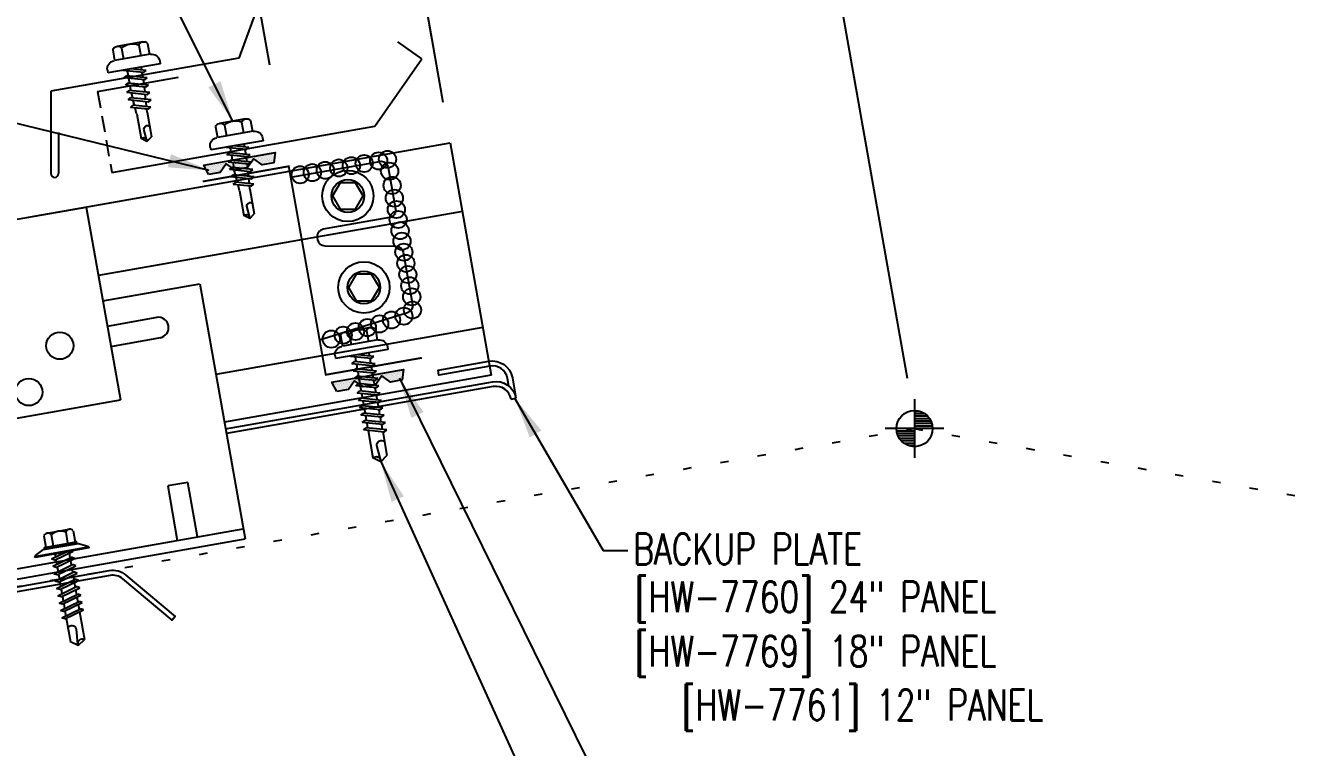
# Model space of a CAD drawing. Extents: x -0.4 to 44.2, y 9.4 to 52.8.
# Drawn here: x 12.28 to 27.84, y 18.29 to 27.08 of the extents above; entities that cross this region are included whole.
import ezdxf
from ezdxf.enums import TextEntityAlignment as Align

# ---------------------------------------------------------------- set-up
doc = ezdxf.new("R2010")
doc.units = 0
doc.header["$LTSCALE"] = 4
doc.header["$MEASUREMENT"] = 0
doc.linetypes.add('ACAD_ISO07W100', pattern=[3, 0, -3])
doc.linetypes.add('HIDDEN', pattern=[0.375, 0.25, -0.125])
doc.layers.get('0').update_dxf_attribs({"linetype": 'CONTINUOUS'})
doc.layers.get('DEFPOINTS').update_dxf_attribs({"linetype": 'CONTINUOUS'})
for name, color, linetype in [('CLIP', 5, 'CONTINUOUS'), ('CLO', 3, 'CONTINUOUS'), ('DIM', 2, 'CONTINUOUS'), ('ELEV-MK', 3, 'CONTINUOUS'), ('FASTENER', 9, 'CONTINUOUS'), ('PANEL', 11, 'CONTINUOUS'), ('STLA', 10, 'CONTINUOUS'), ('TAPE', 8, 'CONTINUOUS'), ('TEXT', 2, 'CONTINUOUS'), ('TRIM', 6, 'CONTINUOUS')]:
    doc.layers.add(name, color=color, linetype=linetype)
doc.styles.add('TEXT1', font='ROMANS.shx', dxfattribs={"width": 0.75, "height": 0.375})
doc.dimstyles.new('DETAIL', dxfattribs={"dimscale": 4, "dimtxt": 0.09375, "dimasz": 0.0625, "dimexe": 0.0625, "dimexo": 0.125, "dimgap": 0.0625, "dimtad": 1, "dimdec": 4, "dimzin": 3, "dimdsep": 46, "dimlunit": 4, "dimtxsty": 'TEXT1', "dimblk": 'ARCHTICK', "dimcen": 0.0625, "dimclrd": 7, "dimclre": 7, "dimclrt": 2, "dimadec": 0, "dimazin": 0, "dimtfac": 0.59375, "dimtdec": 4, "dimtmove": 0, "dimatfit": 3, "dimfxl": 0, "dimfrac": 2, "dimtolj": 1, "dimtzin": 3, "dimarcsym": 0})
doc.dimstyles.new('DETAIL$7', dxfattribs={"dimscale": 4, "dimtxt": 0.09375, "dimasz": 0.125, "dimexe": 0.0625, "dimexo": 0.125, "dimgap": 0.0625, "dimtad": 1, "dimdec": 4, "dimzin": 3, "dimdsep": 46, "dimlunit": 4, "dimtxsty": 'TEXT1', "dimblk": 'ARCHTICK', "dimcen": 0.0625, "dimclrd": 7, "dimclre": 7, "dimclrt": 2, "dimadec": 0, "dimazin": 0, "dimtfac": 1, "dimtdec": 4, "dimtmove": 0, "dimatfit": 3, "dimfxl": 0, "dimfrac": 2, "dimtolj": 1, "dimtzin": 3, "dimarcsym": 0})

# ---------------------------------------------------------------- blocks, each defined once
blk = doc.blocks.new('_ArchTick')
at = {"color": 0, "linetype": 'ByBlock', "const_width": 0.15}
blk.add_lwpolyline([(-0.5, -0.5), (0.5, 0.5)], dxfattribs=at)
blk = doc.blocks.new('*D7')
at = {"layer": 'DEFPOINTS', "color": 0}
for p in [(14.204, 32.546), (17.309, 26.452), (15.34, 26.105)]:
    blk.add_point(p, dxfattribs=at)
at = {"layer": 'DIM', "color": 7, "lineweight": -2}
for p, q in [((17.222, 26.944), (16.13, 33.139)), ((16.174, 32.893), (14.204, 32.546)), ((15.253, 26.597), (14.161, 32.792))]:
    blk.add_line(p, q, dxfattribs=at)
at = {"layer": 'DIM', "color": 7, "lineweight": -2, "xscale": 0.25, "yscale": 0.25, "zscale": 0.25}
for p, rotation in [((16.174, 32.893), 9.999999999999886), ((14.204, 32.546), 189.9999999999999)]:
    blk.add_blockref('_ArchTick', p, dxfattribs=dict(at, rotation=rotation))
at = {"layer": 'DIM', "color": 2, "insert": (15.107, 33.185), "char_height": 0.375, "attachment_point": 5, "rotation": 10, "style": 'TEXT1'}
blk.add_mtext('\\A1;2"', dxfattribs=at)
blk = doc.blocks.new('*D5')
at = {"layer": 'DEFPOINTS', "color": 0}
for p in [(20.871, 34.934), (10.574, 24.336), (23.1, 22.291)]:
    blk.add_point(p, dxfattribs=at)
at = {"layer": 'DIM', "color": 7, "lineweight": -2}
for p, q in [((23.013, 22.783), (20.827, 35.18)), ((9.073, 32.853), (20.871, 34.934)), ((10.488, 24.829), (9.029, 33.099))]:
    blk.add_line(p, q, dxfattribs=at)
at = {"layer": 'DIM', "color": 7, "lineweight": -2, "xscale": 0.25, "yscale": 0.25, "zscale": 0.25}
for p, rotation in [((20.871, 34.934), 10), ((9.073, 32.853), 190)]:
    blk.add_blockref('_ArchTick', p, dxfattribs=dict(at, rotation=rotation))
at = {"layer": 'DIM', "color": 2, "insert": (14.89, 34.359), "char_height": 0.375, "attachment_point": 5, "rotation": 10, "style": 'TEXT1'}
blk.add_mtext('\\A1;1\'-0" MAX.', dxfattribs=at)
blk = doc.blocks.new('*D6')
at = {"layer": 'DEFPOINTS', "color": 0}
for p in [(21.078, 33.758), (17.451, 25.651), (23.1, 22.291)]:
    blk.add_point(p, dxfattribs=at)
at = {"layer": 'DIM', "color": 7, "lineweight": -2}
for p, q in [((23.013, 22.783), (21.035, 34.004)), ((16.174, 32.893), (21.078, 33.758)), ((17.364, 26.143), (16.13, 33.139))]:
    blk.add_line(p, q, dxfattribs=at)
at = {"layer": 'DIM', "color": 7, "lineweight": -2, "xscale": 0.25, "yscale": 0.25, "zscale": 0.25}
for p, rotation in [((21.078, 33.758), 10), ((16.174, 32.893), 190)]:
    blk.add_blockref('_ArchTick', p, dxfattribs=dict(at, rotation=rotation))
at = {"layer": 'DIM', "color": 2, "insert": (18.544, 33.792), "char_height": 0.375, "attachment_point": 5, "rotation": 10, "style": 'TEXT1'}
blk.add_mtext('\\A1;5"', dxfattribs=at)
blk = doc.blocks.new('MB_DW1')
at = {"layer": 'FASTENER'}
for p, q in [((-0.181, 0.276), (-0.181, 0.137)), ((-0.135, 0.302), (0.135, 0.302)), ((-0.089, 0.276), (-0.089, 0.137)), ((0.089, 0.276), (0.089, 0.137)), ((0.181, 0.276), (0.181, 0.137)), ((-0.217, 0.114), (-0.326, 0.059)), ((-0.326, 0.059), (-0.326, 0.049)), ((-0.326, 0.049), (0.326, 0.049)), ((-0.217, 0.114), (0.217, 0.114)), ((-0.193, 0.137), (0.193, 0.137)), ((-0.193, 0.119), (0.193, 0.119)), ((-0.181, 0.137), (0.181, 0.137)), ((-0.139, -0.016), (0.046, 0.037)), ((-0.104, -0.036), (0.139, 0.033)), ((-0.086, 0.037), (-0.086, -0.001)), ((-0.086, 0.037), (0.086, 0.037)), ((0.086, 0.037), (0.133, 0.037)), ((0.086, 0.018), (0.086, -0.042)), ((0.139, 0.033), (0.133, 0.037)), ((0.217, 0.114), (0.326, 0.059)), ((0.326, 0.059), (0.326, 0.049)), ((-0.104, -0.036), (-0.139, -0.016)), ((-0.139, -0.107), (0.104, -0.038)), ((-0.104, -0.127), (-0.139, -0.107)), ((-0.139, -0.198), (0.104, -0.128)), ((-0.104, -0.127), (0.139, -0.058)), ((-0.104, -0.218), (0.139, -0.149)), ((-0.086, -0.031), (-0.086, -0.092)), ((-0.086, -0.122), (-0.086, -0.183)), ((0.086, -0.073), (0.086, -0.133)), ((0.139, -0.058), (0.104, -0.038)), ((0.139, -0.149), (0.104, -0.128)), ((-0.104, -0.218), (-0.139, -0.198)), ((-0.139, -0.289), (0.104, -0.219)), ((-0.104, -0.309), (-0.139, -0.289)), ((-0.139, -0.38), (0.104, -0.31)), ((-0.104, -0.309), (0.139, -0.239)), ((-0.086, -0.213), (-0.086, -0.274)), ((-0.086, -0.304), (-0.086, -0.364)), ((0.086, -0.164), (0.086, -0.224)), ((0.086, -0.255), (0.086, -0.315)), ((0.139, -0.239), (0.104, -0.219)), ((0.139, -0.33), (0.104, -0.31)), ((-0.104, -0.4), (-0.139, -0.38)), ((-0.139, -0.47), (0.104, -0.401)), ((-0.104, -0.4), (0.139, -0.33)), ((-0.104, -0.491), (0.139, -0.421)), ((-0.086, -0.395), (-0.086, -0.455)), ((0.086, -0.345), (0.086, -0.406)), ((0.086, -0.436), (0.086, -0.497)), ((0.139, -0.421), (0.104, -0.401)), ((-0.104, -0.491), (-0.139, -0.47)), ((-0.139, -0.561), (0.104, -0.492)), ((-0.104, -0.581), (-0.139, -0.561)), ((-0.139, -0.652), (0.104, -0.583)), ((-0.104, -0.581), (0.139, -0.512)), ((-0.104, -0.672), (0.139, -0.603)), ((-0.086, -0.486), (-0.086, -0.546)), ((-0.086, -0.577), (-0.086, -0.637)), ((0.086, -0.527), (0.086, -0.588)), ((0.086, -0.618), (0.086, -0.679)), ((0.139, -0.512), (0.104, -0.492)), ((0.139, -0.603), (0.104, -0.583)), ((-0.104, -0.672), (-0.139, -0.652)), ((-0.139, -0.743), (0.104, -0.674)), ((-0.104, -0.763), (-0.139, -0.743)), ((-0.104, -0.763), (0.139, -0.694)), ((-0.086, -0.667), (-0.086, -0.728)), ((-0.086, -0.758), (-0.086, -1.05)), ((0.086, -0.709), (0.086, -1.05)), ((0.139, -0.694), (0.104, -0.674)), ((-0.002, -1.095), (0.014, -0.909)), ((0, -1.111), (-0.086, -1.05)), ((0, -1.111), (0.086, -1.05))]:
    blk.add_line(p, q, dxfattribs=at)
blk.add_lwpolyline([(-0.331, 0.037), (-0.331, 0.049), (0.331, 0.049), (0.331, 0.037)], close=True, dxfattribs=at)
for centre, radius, start, end in [((-0.135, 0.25), 0.0527, 29.8754, 150.1246), ((0, 0.138), 0.164, 56.9974, 123.0026), ((0.135, 0.25), 0.0527, 29.8754, 150.1246), ((-0.193, 0.128), 0.00894, 90, 270), ((0.193, 0.128), 0.00894, 270, 90), ((-0.046, -0.921), 0.0615, 11.1445, 130.906), ((0.054, -1.097), 0.0563, 55.4585, 194.8454)]:
    blk.add_arc(centre, radius, start, end, dxfattribs=at)
blk = doc.blocks.new('A$C40D92978')
at = {"layer": 'CLO', "const_width": 0.0239}
blk.add_lwpolyline([(2.668, 0.22), (1.499, 0.014), (1.048, 2.551), (0.002, 2.366)], dxfattribs=at)
at = {"layer": 'CLO'}
blk.add_lwpolyline([(1.074, 2.419), (2.155, 2.61, -0.414214), (2.26, 2.537), (2.349, 2.031, -0.414214), (2.276, 1.927), (1.468, 1.784, 0.414214), (1.395, 1.68), (1.399, 1.658, 0.362577), (1.487, 1.584), (2.353, 1.579, -0.362577), (2.441, 1.505), (2.554, 0.869, -0.377256), (2.492, 0.768), (1.424, 0.435)], format="xyb", dxfattribs=at)
blk = doc.blocks.new('*X9')
at = {"color": 0}
for p, q in [((-0.434, 0.135), (-0.434, 0.135)), ((-0.434, 0.123), (-0.434, 0.123)), ((-0.422, 0.141), (-0.422, 0.141)), ((-0.422, 0.129), (-0.422, 0.129)), ((-0.422, 0.117), (-0.422, 0.117)), ((-0.422, 0.105), (-0.422, 0.105)), ((-0.422, 0.094), (-0.422, 0.094)), ((-0.422, 0.082), (-0.422, 0.082)), ((-0.41, 0.135), (-0.41, 0.135)), ((-0.41, 0.123), (-0.41, 0.123)), ((-0.41, 0.111), (-0.41, 0.111)), ((-0.41, 0.1), (-0.41, 0.1)), ((-0.41, 0.088), (-0.41, 0.088)), ((-0.41, 0.076), (-0.41, 0.076)), ((-0.41, 0.064), (-0.41, 0.064)), ((-0.41, 0.053), (-0.41, 0.053)), ((-0.41, 0.041), (-0.41, 0.041)), ((-0.398, 0.141), (-0.398, 0.141)), ((-0.398, 0.129), (-0.398, 0.129)), ((-0.398, 0.117), (-0.398, 0.117)), ((-0.398, 0.105), (-0.398, 0.105)), ((-0.398, 0.094), (-0.398, 0.094)), ((-0.398, 0.082), (-0.398, 0.082)), ((-0.398, 0.07), (-0.398, 0.07)), ((-0.398, 0.059), (-0.398, 0.059)), ((-0.398, 0.047), (-0.398, 0.047)), ((-0.398, 0.035), (-0.398, 0.035)), ((-0.398, 0.023), (-0.398, 0.023)), ((-0.387, 0.135), (-0.387, 0.135)), ((-0.387, 0.123), (-0.387, 0.123)), ((-0.387, 0.111), (-0.387, 0.111)), ((-0.387, 0.1), (-0.387, 0.1)), ((-0.387, 0.088), (-0.387, 0.088)), ((-0.387, 0.076), (-0.387, 0.076)), ((-0.387, 0.064), (-0.387, 0.064)), ((-0.387, 0.053), (-0.387, 0.053)), ((-0.387, 0.041), (-0.387, 0.041)), ((-0.387, 0.029), (-0.387, 0.029)), ((-0.375, 0.141), (-0.375, 0.141)), ((-0.375, 0.129), (-0.375, 0.129)), ((-0.375, 0.117), (-0.375, 0.117)), ((-0.375, 0.105), (-0.375, 0.105)), ((-0.375, 0.094), (-0.375, 0.094)), ((-0.375, 0.082), (-0.375, 0.082)), ((-0.375, 0.07), (-0.375, 0.07)), ((-0.375, 0.059), (-0.375, 0.059)), ((-0.375, 0.047), (-0.375, 0.047)), ((-0.375, 0.035), (-0.375, 0.035)), ((-0.375, 0.023), (-0.375, 0.023)), ((-0.363, 0.135), (-0.363, 0.135)), ((-0.363, 0.123), (-0.363, 0.123)), ((-0.363, 0.111), (-0.363, 0.111)), ((-0.363, 0.1), (-0.363, 0.1)), ((-0.363, 0.088), (-0.363, 0.088)), ((-0.363, 0.076), (-0.363, 0.076)), ((-0.363, 0.064), (-0.363, 0.064)), ((-0.363, 0.053), (-0.363, 0.053)), ((-0.363, 0.041), (-0.363, 0.041)), ((-0.363, 0.029), (-0.363, 0.029)), ((-0.352, 0.141), (-0.352, 0.141)), ((-0.352, 0.129), (-0.352, 0.129)), ((-0.352, 0.117), (-0.352, 0.117)), ((-0.352, 0.105), (-0.352, 0.105)), ((-0.352, 0.094), (-0.352, 0.094)), ((-0.352, 0.082), (-0.352, 0.082)), ((-0.352, 0.07), (-0.352, 0.07)), ((-0.352, 0.059), (-0.352, 0.059)), ((-0.352, 0.047), (-0.352, 0.047)), ((-0.352, 0.035), (-0.352, 0.035)), ((-0.352, 0.023), (-0.352, 0.023)), ((-0.34, 0.135), (-0.34, 0.135)), ((-0.34, 0.123), (-0.34, 0.123)), ((-0.34, 0.111), (-0.34, 0.111)), ((-0.34, 0.1), (-0.34, 0.1)), ((-0.34, 0.088), (-0.34, 0.088)), ((-0.34, 0.076), (-0.34, 0.076)), ((-0.34, 0.064), (-0.34, 0.064)), ((-0.34, 0.053), (-0.34, 0.053)), ((-0.34, 0.041), (-0.34, 0.041)), ((-0.34, 0.029), (-0.34, 0.029)), ((-0.328, 0.141), (-0.328, 0.141)), ((-0.328, 0.129), (-0.328, 0.129)), ((-0.328, 0.117), (-0.328, 0.117)), ((-0.328, 0.105), (-0.328, 0.105)), ((-0.328, 0.094), (-0.328, 0.094)), ((-0.328, 0.082), (-0.328, 0.082)), ((-0.328, 0.07), (-0.328, 0.07)), ((-0.328, 0.059), (-0.328, 0.059)), ((-0.328, 0.047), (-0.328, 0.047)), ((-0.328, 0.035), (-0.328, 0.035)), ((-0.328, 0.023), (-0.328, 0.023)), ((-0.316, 0.135), (-0.316, 0.135)), ((-0.316, 0.123), (-0.316, 0.123)), ((-0.316, 0.111), (-0.316, 0.111)), ((-0.316, 0.1), (-0.316, 0.1)), ((-0.316, 0.088), (-0.316, 0.088)), ((-0.316, 0.076), (-0.316, 0.076)), ((-0.316, 0.064), (-0.316, 0.064)), ((-0.316, 0.053), (-0.316, 0.053)), ((-0.316, 0.041), (-0.316, 0.041)), ((-0.316, 0.029), (-0.316, 0.029)), ((-0.305, 0.141), (-0.305, 0.141)), ((-0.305, 0.129), (-0.305, 0.129)), ((-0.305, 0.117), (-0.305, 0.117)), ((-0.305, 0.105), (-0.305, 0.105)), ((-0.305, 0.094), (-0.305, 0.094)), ((-0.305, 0.082), (-0.305, 0.082)), ((-0.305, 0.07), (-0.305, 0.07)), ((-0.305, 0.059), (-0.305, 0.059)), ((-0.305, 0.047), (-0.305, 0.047)), ((-0.305, 0.035), (-0.305, 0.035)), ((-0.305, 0.023), (-0.305, 0.023)), ((-0.293, 0.135), (-0.293, 0.135)), ((-0.293, 0.123), (-0.293, 0.123)), ((-0.293, 0.111), (-0.293, 0.111)), ((-0.293, 0.1), (-0.293, 0.1)), ((-0.293, 0.088), (-0.293, 0.088)), ((-0.293, 0.076), (-0.293, 0.076)), ((-0.293, 0.064), (-0.293, 0.064)), ((-0.293, 0.053), (-0.293, 0.053)), ((-0.293, 0.041), (-0.293, 0.041)), ((-0.293, 0.029), (-0.293, 0.029)), ((-0.281, 0.141), (-0.281, 0.141)), ((-0.281, 0.129), (-0.281, 0.129)), ((-0.281, 0.117), (-0.281, 0.117)), ((-0.281, 0.105), (-0.281, 0.105)), ((-0.281, 0.094), (-0.281, 0.094)), ((-0.281, 0.082), (-0.281, 0.082)), ((-0.281, 0.07), (-0.281, 0.07)), ((-0.281, 0.059), (-0.281, 0.059)), ((-0.281, 0.047), (-0.281, 0.047)), ((-0.281, 0.035), (-0.281, 0.035)), ((-0.281, 0.023), (-0.281, 0.023)), ((-0.27, 0.135), (-0.27, 0.135)), ((-0.27, 0.123), (-0.27, 0.123)), ((-0.27, 0.111), (-0.27, 0.111)), ((-0.27, 0.1), (-0.27, 0.1)), ((-0.27, 0.088), (-0.27, 0.088)), ((-0.27, 0.076), (-0.27, 0.076)), ((-0.27, 0.064), (-0.27, 0.064)), ((-0.27, 0.053), (-0.27, 0.053)), ((-0.27, 0.041), (-0.27, 0.041)), ((-0.27, 0.029), (-0.27, 0.029)), ((-0.258, 0.141), (-0.258, 0.141)), ((-0.258, 0.129), (-0.258, 0.129)), ((-0.258, 0.117), (-0.258, 0.117)), ((-0.258, 0.105), (-0.258, 0.105)), ((-0.258, 0.094), (-0.258, 0.094)), ((-0.258, 0.082), (-0.258, 0.082)), ((-0.258, 0.07), (-0.258, 0.07)), ((-0.258, 0.059), (-0.258, 0.059)), ((-0.258, 0.047), (-0.258, 0.047)), ((-0.258, 0.035), (-0.258, 0.035)), ((-0.258, 0.023), (-0.258, 0.023)), ((-0.246, 0.135), (-0.246, 0.135)), ((-0.246, 0.123), (-0.246, 0.123)), ((-0.246, 0.111), (-0.246, 0.111)), ((-0.246, 0.1), (-0.246, 0.1)), ((-0.246, 0.088), (-0.246, 0.088)), ((-0.246, 0.076), (-0.246, 0.076)), ((-0.246, 0.064), (-0.246, 0.064)), ((-0.246, 0.053), (-0.246, 0.053)), ((-0.246, 0.041), (-0.246, 0.041)), ((-0.234, 0.141), (-0.234, 0.141)), ((-0.234, 0.129), (-0.234, 0.129)), ((-0.234, 0.117), (-0.234, 0.117)), ((-0.234, 0.105), (-0.234, 0.105)), ((-0.234, 0.094), (-0.234, 0.094)), ((-0.234, 0.082), (-0.234, 0.082)), ((-0.234, 0.07), (-0.234, 0.07)), ((-0.234, 0.059), (-0.234, 0.059)), ((-0.234, 0.047), (-0.234, 0.047)), ((-0.223, 0.135), (-0.223, 0.135)), ((-0.223, 0.123), (-0.223, 0.123)), ((-0.223, 0.111), (-0.223, 0.111)), ((-0.223, 0.1), (-0.223, 0.1)), ((-0.223, 0.088), (-0.223, 0.088)), ((-0.223, 0.076), (-0.223, 0.076)), ((-0.223, 0.064), (-0.223, 0.064)), ((-0.211, 0.141), (-0.211, 0.141)), ((-0.211, 0.129), (-0.211, 0.129)), ((-0.211, 0.117), (-0.211, 0.117)), ((-0.211, 0.105), (-0.211, 0.105)), ((-0.211, 0.094), (-0.211, 0.094)), ((-0.211, 0.082), (-0.211, 0.082)), ((-0.211, 0.07), (-0.211, 0.07)), ((-0.199, 0.135), (-0.199, 0.135)), ((-0.199, 0.123), (-0.199, 0.123)), ((-0.199, 0.111), (-0.199, 0.111)), ((-0.199, 0.1), (-0.199, 0.1)), ((-0.199, 0.088), (-0.199, 0.088)), ((-0.188, 0.141), (-0.188, 0.141)), ((-0.188, 0.129), (-0.188, 0.129)), ((-0.188, 0.117), (-0.188, 0.117)), ((-0.188, 0.105), (-0.188, 0.105)), ((-0.188, 0.094), (-0.188, 0.094)), ((-0.176, 0.135), (-0.176, 0.135)), ((-0.176, 0.123), (-0.176, 0.123)), ((-0.176, 0.111), (-0.176, 0.111)), ((-0.164, 0.141), (-0.164, 0.141)), ((-0.164, 0.129), (-0.164, 0.129)), ((-0.164, 0.117), (-0.164, 0.117)), ((-0.164, 0.105), (-0.164, 0.105)), ((-0.152, 0.135), (-0.152, 0.135)), ((-0.152, 0.123), (-0.152, 0.123)), ((-0.152, 0.111), (-0.152, 0.111)), ((-0.152, 0.1), (-0.152, 0.1)), ((-0.141, 0.141), (-0.141, 0.141)), ((-0.141, 0.129), (-0.141, 0.129)), ((-0.141, 0.117), (-0.141, 0.117)), ((-0.141, 0.105), (-0.141, 0.105)), ((-0.141, 0.094), (-0.141, 0.094)), ((-0.141, 0.082), (-0.141, 0.082)), ((-0.129, 0.135), (-0.129, 0.135)), ((-0.129, 0.123), (-0.129, 0.123)), ((-0.129, 0.111), (-0.129, 0.111)), ((-0.129, 0.1), (-0.129, 0.1)), ((-0.129, 0.088), (-0.129, 0.088)), ((-0.129, 0.076), (-0.129, 0.076)), ((-0.117, 0.141), (-0.117, 0.141)), ((-0.117, 0.129), (-0.117, 0.129)), ((-0.117, 0.117), (-0.117, 0.117)), ((-0.117, 0.105), (-0.117, 0.105)), ((-0.117, 0.094), (-0.117, 0.094)), ((-0.117, 0.082), (-0.117, 0.082)), ((-0.117, 0.07), (-0.117, 0.07)), ((-0.117, 0.059), (-0.117, 0.059)), ((-0.105, 0.135), (-0.105, 0.135)), ((-0.105, 0.123), (-0.105, 0.123)), ((-0.105, 0.111), (-0.105, 0.111)), ((-0.105, 0.1), (-0.105, 0.1)), ((-0.105, 0.088), (-0.105, 0.088)), ((-0.105, 0.076), (-0.105, 0.076)), ((-0.105, 0.064), (-0.105, 0.064)), ((-0.105, 0.053), (-0.105, 0.053)), ((-0.094, 0.141), (-0.094, 0.141)), ((-0.094, 0.129), (-0.094, 0.129)), ((-0.094, 0.117), (-0.094, 0.117)), ((-0.094, 0.105), (-0.094, 0.105)), ((-0.094, 0.094), (-0.094, 0.094)), ((-0.094, 0.082), (-0.094, 0.082)), ((-0.094, 0.07), (-0.094, 0.07)), ((-0.094, 0.059), (-0.094, 0.059)), ((-0.094, 0.047), (-0.094, 0.047)), ((-0.094, 0.035), (-0.094, 0.035)), ((-0.082, 0.135), (-0.082, 0.135)), ((-0.082, 0.123), (-0.082, 0.123)), ((-0.082, 0.111), (-0.082, 0.111)), ((-0.082, 0.1), (-0.082, 0.1)), ((-0.082, 0.088), (-0.082, 0.088)), ((-0.082, 0.076), (-0.082, 0.076)), ((-0.082, 0.064), (-0.082, 0.064)), ((-0.082, 0.053), (-0.082, 0.053)), ((-0.082, 0.041), (-0.082, 0.041)), ((-0.082, 0.029), (-0.082, 0.029)), ((-0.07, 0.141), (-0.07, 0.141)), ((-0.07, 0.129), (-0.07, 0.129)), ((-0.07, 0.117), (-0.07, 0.117)), ((-0.07, 0.105), (-0.07, 0.105)), ((-0.07, 0.094), (-0.07, 0.094)), ((-0.07, 0.082), (-0.07, 0.082)), ((-0.07, 0.07), (-0.07, 0.07)), ((-0.07, 0.059), (-0.07, 0.059)), ((-0.07, 0.047), (-0.07, 0.047)), ((-0.07, 0.035), (-0.07, 0.035)), ((-0.07, 0.023), (-0.07, 0.023)), ((-0.059, 0.135), (-0.059, 0.135)), ((-0.059, 0.123), (-0.059, 0.123)), ((-0.059, 0.111), (-0.059, 0.111)), ((-0.059, 0.1), (-0.059, 0.1)), ((-0.059, 0.088), (-0.059, 0.088)), ((-0.059, 0.076), (-0.059, 0.076)), ((-0.059, 0.064), (-0.059, 0.064)), ((-0.059, 0.053), (-0.059, 0.053)), ((-0.059, 0.041), (-0.059, 0.041)), ((-0.059, 0.029), (-0.059, 0.029)), ((-0.047, 0.141), (-0.047, 0.141)), ((-0.047, 0.129), (-0.047, 0.129)), ((-0.047, 0.117), (-0.047, 0.117)), ((-0.047, 0.105), (-0.047, 0.105)), ((-0.047, 0.094), (-0.047, 0.094)), ((-0.047, 0.082), (-0.047, 0.082)), ((-0.047, 0.07), (-0.047, 0.07)), ((-0.047, 0.059), (-0.047, 0.059)), ((-0.047, 0.047), (-0.047, 0.047)), ((-0.047, 0.035), (-0.047, 0.035)), ((-0.047, 0.023), (-0.047, 0.023)), ((-0.035, 0.135), (-0.035, 0.135)), ((-0.035, 0.123), (-0.035, 0.123)), ((-0.035, 0.111), (-0.035, 0.111)), ((-0.035, 0.1), (-0.035, 0.1)), ((-0.035, 0.088), (-0.035, 0.088)), ((-0.035, 0.076), (-0.035, 0.076)), ((-0.035, 0.064), (-0.035, 0.064)), ((-0.035, 0.053), (-0.035, 0.053)), ((-0.035, 0.041), (-0.035, 0.041)), ((-0.035, 0.029), (-0.035, 0.029)), ((-0.023, 0.141), (-0.023, 0.141)), ((-0.023, 0.129), (-0.023, 0.129)), ((-0.023, 0.117), (-0.023, 0.117)), ((-0.023, 0.105), (-0.023, 0.105)), ((-0.023, 0.094), (-0.023, 0.094)), ((-0.023, 0.082), (-0.023, 0.082)), ((-0.023, 0.07), (-0.023, 0.07)), ((-0.023, 0.059), (-0.023, 0.059)), ((-0.023, 0.047), (-0.023, 0.047)), ((-0.023, 0.035), (-0.023, 0.035)), ((-0.023, 0.023), (-0.023, 0.023)), ((-0.012, 0.135), (-0.012, 0.135)), ((-0.012, 0.123), (-0.012, 0.123)), ((-0.012, 0.111), (-0.012, 0.111)), ((-0.012, 0.1), (-0.012, 0.1)), ((-0.012, 0.088), (-0.012, 0.088)), ((-0.012, 0.076), (-0.012, 0.076)), ((-0.012, 0.064), (-0.012, 0.064)), ((-0.012, 0.053), (-0.012, 0.053)), ((-0.012, 0.041), (-0.012, 0.041)), ((-0.012, 0.029), (-0.012, 0.029)), ((0, 0.141), (0, 0.141)), ((0, 0.129), (0, 0.129)), ((0, 0.117), (0, 0.117)), ((0, 0.105), (0, 0.105)), ((0, 0.094), (0, 0.094)), ((0, 0.082), (0, 0.082)), ((0, 0.07), (0, 0.07)), ((0, 0.059), (0, 0.059)), ((0, 0.047), (0, 0.047)), ((0, 0.035), (0, 0.035)), ((0, 0.023), (0, 0.023)), ((0.012, 0.135), (0.012, 0.135)), ((0.012, 0.123), (0.012, 0.123)), ((0.012, 0.111), (0.012, 0.111)), ((0.012, 0.1), (0.012, 0.1)), ((0.012, 0.088), (0.012, 0.088)), ((0.012, 0.076), (0.012, 0.076)), ((0.012, 0.064), (0.012, 0.064)), ((0.012, 0.053), (0.012, 0.053)), ((0.012, 0.041), (0.012, 0.041)), ((0.012, 0.029), (0.012, 0.029)), ((0.023, 0.141), (0.023, 0.141)), ((0.023, 0.129), (0.023, 0.129)), ((0.023, 0.117), (0.023, 0.117)), ((0.023, 0.105), (0.023, 0.105)), ((0.023, 0.094), (0.023, 0.094)), ((0.023, 0.082), (0.023, 0.082)), ((0.023, 0.07), (0.023, 0.07)), ((0.023, 0.059), (0.023, 0.059)), ((0.023, 0.047), (0.023, 0.047)), ((0.023, 0.035), (0.023, 0.035)), ((0.023, 0.023), (0.023, 0.023)), ((0.035, 0.135), (0.035, 0.135)), ((0.035, 0.123), (0.035, 0.123)), ((0.035, 0.111), (0.035, 0.111)), ((0.035, 0.1), (0.035, 0.1)), ((0.035, 0.088), (0.035, 0.088)), ((0.035, 0.076), (0.035, 0.076)), ((0.035, 0.064), (0.035, 0.064)), ((0.035, 0.053), (0.035, 0.053)), ((0.035, 0.041), (0.035, 0.041)), ((0.035, 0.029), (0.035, 0.029)), ((0.047, 0.141), (0.047, 0.141)), ((0.047, 0.129), (0.047, 0.129)), ((0.047, 0.117), (0.047, 0.117)), ((0.047, 0.105), (0.047, 0.105)), ((0.047, 0.094), (0.047, 0.094)), ((0.047, 0.082), (0.047, 0.082)), ((0.047, 0.07), (0.047, 0.07)), ((0.047, 0.059), (0.047, 0.059)), ((0.047, 0.047), (0.047, 0.047)), ((0.047, 0.035), (0.047, 0.035)), ((0.047, 0.023), (0.047, 0.023)), ((0.059, 0.135), (0.059, 0.135)), ((0.059, 0.123), (0.059, 0.123)), ((0.059, 0.111), (0.059, 0.111)), ((0.059, 0.1), (0.059, 0.1)), ((0.059, 0.088), (0.059, 0.088)), ((0.059, 0.076), (0.059, 0.076)), ((0.059, 0.064), (0.059, 0.064)), ((0.059, 0.053), (0.059, 0.053)), ((0.059, 0.041), (0.059, 0.041)), ((0.059, 0.029), (0.059, 0.029)), ((0.07, 0.141), (0.07, 0.141)), ((0.07, 0.129), (0.07, 0.129)), ((0.07, 0.117), (0.07, 0.117)), ((0.07, 0.105), (0.07, 0.105)), ((0.07, 0.094), (0.07, 0.094)), ((0.07, 0.082), (0.07, 0.082)), ((0.07, 0.07), (0.07, 0.07)), ((0.07, 0.059), (0.07, 0.059)), ((0.07, 0.047), (0.07, 0.047)), ((0.07, 0.035), (0.07, 0.035)), ((0.07, 0.023), (0.07, 0.023)), ((0.082, 0.135), (0.082, 0.135)), ((0.082, 0.123), (0.082, 0.123)), ((0.082, 0.111), (0.082, 0.111)), ((0.082, 0.1), (0.082, 0.1)), ((0.082, 0.088), (0.082, 0.088)), ((0.082, 0.076), (0.082, 0.076)), ((0.082, 0.064), (0.082, 0.064)), ((0.082, 0.053), (0.082, 0.053)), ((0.082, 0.041), (0.082, 0.041)), ((0.082, 0.029), (0.082, 0.029)), ((0.094, 0.141), (0.094, 0.141)), ((0.094, 0.129), (0.094, 0.129)), ((0.094, 0.117), (0.094, 0.117)), ((0.094, 0.105), (0.094, 0.105)), ((0.094, 0.094), (0.094, 0.094)), ((0.094, 0.082), (0.094, 0.082)), ((0.094, 0.07), (0.094, 0.07)), ((0.094, 0.059), (0.094, 0.059)), ((0.094, 0.047), (0.094, 0.047)), ((0.094, 0.035), (0.094, 0.035)), ((0.105, 0.135), (0.105, 0.135)), ((0.105, 0.123), (0.105, 0.123)), ((0.105, 0.111), (0.105, 0.111)), ((0.105, 0.1), (0.105, 0.1)), ((0.105, 0.088), (0.105, 0.088)), ((0.105, 0.076), (0.105, 0.076)), ((0.105, 0.064), (0.105, 0.064)), ((0.105, 0.053), (0.105, 0.053)), ((0.117, 0.141), (0.117, 0.141)), ((0.117, 0.129), (0.117, 0.129)), ((0.117, 0.117), (0.117, 0.117)), ((0.117, 0.105), (0.117, 0.105)), ((0.117, 0.094), (0.117, 0.094)), ((0.117, 0.082), (0.117, 0.082)), ((0.117, 0.07), (0.117, 0.07)), ((0.117, 0.059), (0.117, 0.059)), ((0.129, 0.135), (0.129, 0.135)), ((0.129, 0.123), (0.129, 0.123)), ((0.129, 0.111), (0.129, 0.111)), ((0.129, 0.1), (0.129, 0.1)), ((0.129, 0.088), (0.129, 0.088)), ((0.129, 0.076), (0.129, 0.076)), ((0.141, 0.141), (0.141, 0.141)), ((0.141, 0.129), (0.141, 0.129)), ((0.141, 0.117), (0.141, 0.117)), ((0.141, 0.105), (0.141, 0.105)), ((0.141, 0.094), (0.141, 0.094)), ((0.141, 0.082), (0.141, 0.082)), ((0.152, 0.135), (0.152, 0.135)), ((0.152, 0.123), (0.152, 0.123)), ((0.152, 0.111), (0.152, 0.111)), ((0.152, 0.1), (0.152, 0.1)), ((0.164, 0.141), (0.164, 0.141)), ((0.164, 0.129), (0.164, 0.129)), ((0.164, 0.117), (0.164, 0.117)), ((0.164, 0.105), (0.164, 0.105)), ((0.176, 0.135), (0.176, 0.135)), ((0.176, 0.123), (0.176, 0.123)), ((0.176, 0.111), (0.176, 0.111)), ((0.188, 0.141), (0.188, 0.141)), ((0.188, 0.129), (0.188, 0.129)), ((0.188, 0.117), (0.188, 0.117)), ((0.188, 0.105), (0.188, 0.105)), ((0.188, 0.094), (0.188, 0.094)), ((0.199, 0.135), (0.199, 0.135)), ((0.199, 0.123), (0.199, 0.123)), ((0.199, 0.111), (0.199, 0.111)), ((0.199, 0.1), (0.199, 0.1)), ((0.199, 0.088), (0.199, 0.088)), ((0.211, 0.141), (0.211, 0.141)), ((0.211, 0.129), (0.211, 0.129)), ((0.211, 0.117), (0.211, 0.117)), ((0.211, 0.105), (0.211, 0.105)), ((0.211, 0.094), (0.211, 0.094)), ((0.211, 0.082), (0.211, 0.082)), ((0.211, 0.07), (0.211, 0.07)), ((0.223, 0.135), (0.223, 0.135)), ((0.223, 0.123), (0.223, 0.123)), ((0.223, 0.111), (0.223, 0.111)), ((0.223, 0.1), (0.223, 0.1)), ((0.223, 0.088), (0.223, 0.088)), ((0.223, 0.076), (0.223, 0.076)), ((0.223, 0.064), (0.223, 0.064)), ((0.234, 0.141), (0.234, 0.141)), ((0.234, 0.129), (0.234, 0.129)), ((0.234, 0.117), (0.234, 0.117)), ((0.234, 0.105), (0.234, 0.105)), ((0.234, 0.094), (0.234, 0.094)), ((0.234, 0.082), (0.234, 0.082)), ((0.234, 0.07), (0.234, 0.07)), ((0.234, 0.059), (0.234, 0.059)), ((0.234, 0.047), (0.234, 0.047)), ((0.246, 0.135), (0.246, 0.135)), ((0.246, 0.123), (0.246, 0.123)), ((0.246, 0.111), (0.246, 0.111)), ((0.246, 0.1), (0.246, 0.1)), ((0.246, 0.088), (0.246, 0.088)), ((0.246, 0.076), (0.246, 0.076)), ((0.246, 0.064), (0.246, 0.064)), ((0.246, 0.053), (0.246, 0.053)), ((0.246, 0.041), (0.246, 0.041)), ((0.258, 0.141), (0.258, 0.141)), ((0.258, 0.129), (0.258, 0.129)), ((0.258, 0.117), (0.258, 0.117)), ((0.258, 0.105), (0.258, 0.105)), ((0.258, 0.094), (0.258, 0.094)), ((0.258, 0.082), (0.258, 0.082)), ((0.258, 0.07), (0.258, 0.07)), ((0.258, 0.059), (0.258, 0.059)), ((0.258, 0.047), (0.258, 0.047)), ((0.258, 0.035), (0.258, 0.035)), ((0.258, 0.023), (0.258, 0.023)), ((0.27, 0.135), (0.27, 0.135)), ((0.27, 0.123), (0.27, 0.123)), ((0.27, 0.111), (0.27, 0.111)), ((0.27, 0.1), (0.27, 0.1)), ((0.27, 0.088), (0.27, 0.088)), ((0.27, 0.076), (0.27, 0.076)), ((0.27, 0.064), (0.27, 0.064)), ((0.27, 0.053), (0.27, 0.053)), ((0.27, 0.041), (0.27, 0.041)), ((0.27, 0.029), (0.27, 0.029)), ((0.281, 0.141), (0.281, 0.141)), ((0.281, 0.129), (0.281, 0.129)), ((0.281, 0.117), (0.281, 0.117)), ((0.281, 0.105), (0.281, 0.105)), ((0.281, 0.094), (0.281, 0.094)), ((0.281, 0.082), (0.281, 0.082)), ((0.281, 0.07), (0.281, 0.07)), ((0.281, 0.059), (0.281, 0.059)), ((0.281, 0.047), (0.281, 0.047)), ((0.281, 0.035), (0.281, 0.035)), ((0.281, 0.023), (0.281, 0.023)), ((0.293, 0.135), (0.293, 0.135)), ((0.293, 0.123), (0.293, 0.123)), ((0.293, 0.111), (0.293, 0.111)), ((0.293, 0.1), (0.293, 0.1)), ((0.293, 0.088), (0.293, 0.088)), ((0.293, 0.076), (0.293, 0.076)), ((0.293, 0.064), (0.293, 0.064)), ((0.293, 0.053), (0.293, 0.053)), ((0.293, 0.041), (0.293, 0.041)), ((0.293, 0.029), (0.293, 0.029)), ((0.305, 0.141), (0.305, 0.141)), ((0.305, 0.129), (0.305, 0.129)), ((0.305, 0.117), (0.305, 0.117)), ((0.305, 0.105), (0.305, 0.105)), ((0.305, 0.094), (0.305, 0.094)), ((0.305, 0.082), (0.305, 0.082)), ((0.305, 0.07), (0.305, 0.07)), ((0.305, 0.059), (0.305, 0.059)), ((0.305, 0.047), (0.305, 0.047)), ((0.305, 0.035), (0.305, 0.035)), ((0.305, 0.023), (0.305, 0.023)), ((0.316, 0.135), (0.316, 0.135)), ((0.316, 0.123), (0.316, 0.123)), ((0.316, 0.111), (0.316, 0.111)), ((0.316, 0.1), (0.316, 0.1)), ((0.316, 0.088), (0.316, 0.088)), ((0.316, 0.076), (0.316, 0.076)), ((0.316, 0.064), (0.316, 0.064)), ((0.316, 0.053), (0.316, 0.053)), ((0.316, 0.041), (0.316, 0.041)), ((0.316, 0.029), (0.316, 0.029)), ((0.328, 0.141), (0.328, 0.141)), ((0.328, 0.129), (0.328, 0.129)), ((0.328, 0.117), (0.328, 0.117)), ((0.328, 0.105), (0.328, 0.105)), ((0.328, 0.094), (0.328, 0.094)), ((0.328, 0.082), (0.328, 0.082)), ((0.328, 0.07), (0.328, 0.07)), ((0.328, 0.059), (0.328, 0.059)), ((0.328, 0.047), (0.328, 0.047)), ((0.328, 0.035), (0.328, 0.035)), ((0.328, 0.023), (0.328, 0.023)), ((0.34, 0.135), (0.34, 0.135)), ((0.34, 0.123), (0.34, 0.123)), ((0.34, 0.111), (0.34, 0.111)), ((0.34, 0.1), (0.34, 0.1)), ((0.34, 0.088), (0.34, 0.088)), ((0.34, 0.076), (0.34, 0.076)), ((0.34, 0.064), (0.34, 0.064)), ((0.34, 0.053), (0.34, 0.053)), ((0.34, 0.041), (0.34, 0.041)), ((0.34, 0.029), (0.34, 0.029)), ((0.352, 0.141), (0.352, 0.141)), ((0.352, 0.129), (0.352, 0.129)), ((0.352, 0.117), (0.352, 0.117)), ((0.352, 0.105), (0.352, 0.105)), ((0.352, 0.094), (0.352, 0.094)), ((0.352, 0.082), (0.352, 0.082)), ((0.352, 0.07), (0.352, 0.07)), ((0.352, 0.059), (0.352, 0.059)), ((0.352, 0.047), (0.352, 0.047)), ((0.352, 0.035), (0.352, 0.035)), ((0.352, 0.023), (0.352, 0.023)), ((0.363, 0.135), (0.363, 0.135)), ((0.363, 0.123), (0.363, 0.123)), ((0.363, 0.111), (0.363, 0.111)), ((0.363, 0.1), (0.363, 0.1)), ((0.363, 0.088), (0.363, 0.088)), ((0.363, 0.076), (0.363, 0.076)), ((0.363, 0.064), (0.363, 0.064)), ((0.363, 0.053), (0.363, 0.053)), ((0.363, 0.041), (0.363, 0.041)), ((0.363, 0.029), (0.363, 0.029)), ((0.375, 0.141), (0.375, 0.141)), ((0.375, 0.129), (0.375, 0.129)), ((0.375, 0.117), (0.375, 0.117)), ((0.375, 0.105), (0.375, 0.105)), ((0.375, 0.094), (0.375, 0.094)), ((0.375, 0.082), (0.375, 0.082)), ((0.375, 0.07), (0.375, 0.07)), ((0.375, 0.059), (0.375, 0.059)), ((0.375, 0.047), (0.375, 0.047)), ((0.375, 0.035), (0.375, 0.035)), ((0.375, 0.023), (0.375, 0.023)), ((0.387, 0.135), (0.387, 0.135)), ((0.387, 0.123), (0.387, 0.123)), ((0.387, 0.111), (0.387, 0.111)), ((0.387, 0.1), (0.387, 0.1)), ((0.387, 0.088), (0.387, 0.088)), ((0.387, 0.076), (0.387, 0.076)), ((0.387, 0.064), (0.387, 0.064)), ((0.387, 0.053), (0.387, 0.053)), ((0.387, 0.041), (0.387, 0.041)), ((0.387, 0.029), (0.387, 0.029)), ((0.398, 0.141), (0.398, 0.141)), ((0.398, 0.129), (0.398, 0.129)), ((0.398, 0.117), (0.398, 0.117)), ((0.398, 0.105), (0.398, 0.105)), ((0.398, 0.094), (0.398, 0.094)), ((0.398, 0.082), (0.398, 0.082)), ((0.398, 0.07), (0.398, 0.07)), ((0.398, 0.059), (0.398, 0.059)), ((0.398, 0.047), (0.398, 0.047)), ((0.398, 0.035), (0.398, 0.035)), ((0.398, 0.023), (0.398, 0.023)), ((0.41, 0.135), (0.41, 0.135)), ((0.41, 0.123), (0.41, 0.123)), ((0.41, 0.111), (0.41, 0.111)), ((0.41, 0.1), (0.41, 0.1)), ((0.41, 0.088), (0.41, 0.088)), ((0.41, 0.076), (0.41, 0.076)), ((0.41, 0.064), (0.41, 0.064)), ((0.41, 0.053), (0.41, 0.053)), ((0.41, 0.041), (0.41, 0.041)), ((0.422, 0.141), (0.422, 0.141)), ((0.422, 0.129), (0.422, 0.129)), ((0.422, 0.117), (0.422, 0.117)), ((0.422, 0.105), (0.422, 0.105)), ((0.422, 0.094), (0.422, 0.094)), ((0.422, 0.082), (0.422, 0.082)), ((0.434, 0.135), (0.434, 0.135)), ((0.434, 0.123), (0.434, 0.123))]:
    blk.add_line(p, q, dxfattribs=at)
blk = doc.blocks.new('MB_DBTAP')
at = {"layer": 'TAPE', "color": 9}
blk.add_lwpolyline([(-0.403, 0.018), (-0.442, 0.141), (0.442, 0.141), (0.403, 0.018), (0.26, 0.018), (0.17, 0.109), (0.079, 0.018), (0, 0.018), (-0.079, 0.018), (-0.17, 0.109), (-0.26, 0.018)], close=True, dxfattribs=at)
at = {"layer": 'TAPE', "color": 251}
blk.add_blockref('*X9', (0, 0), dxfattribs=at)
blk = doc.blocks.new('MB_38W')
blk.add_lwpolyline([(-0.094, 0.162), (-0.188, 0), (-0.094, -0.162), (0.094, -0.162), (0.188, 0), (0.094, 0.162)], close=True)
for radius in [0.312, 0.199]:
    blk.add_circle((0, 0), radius)
blk = doc.blocks.new('FZ7')
at = {"layer": 'FASTENER'}
for p, q in [((-0.161, 0.337), (0.161, 0.337)), ((-0.224, 0.171), (0.215, 0.171)), ((-0.215, 0.305), (-0.215, 0.171)), ((-0.107, 0.305), (-0.107, 0.171)), ((0.107, 0.305), (0.107, 0.171)), ((0.215, 0.305), (0.215, 0.171)), ((-0.324, 0.071), (-0.324, 0.037)), ((-0.324, 0.037), (0.324, 0.037)), ((-0.139, -0.016), (0.046, 0.037)), ((-0.104, -0.036), (0.139, 0.033)), ((-0.086, 0.037), (-0.086, -0.001)), ((-0.086, 0.037), (0.086, 0.037)), ((0.086, 0.037), (0.133, 0.037)), ((0.086, 0.018), (0.086, -0.042)), ((0.139, 0.033), (0.133, 0.037)), ((0.324, 0.071), (0.324, 0.037)), ((-0.104, -0.036), (-0.139, -0.016)), ((-0.139, -0.107), (0.104, -0.038)), ((-0.104, -0.127), (-0.139, -0.107)), ((-0.139, -0.198), (0.104, -0.128)), ((-0.104, -0.127), (0.139, -0.058)), ((-0.104, -0.218), (0.139, -0.149)), ((-0.086, -0.031), (-0.086, -0.092)), ((-0.086, -0.122), (-0.086, -0.183)), ((0.086, -0.073), (0.086, -0.133)), ((0.139, -0.058), (0.104, -0.038)), ((0.139, -0.149), (0.104, -0.128)), ((-0.104, -0.218), (-0.139, -0.198)), ((-0.139, -0.289), (0.104, -0.219)), ((-0.104, -0.309), (-0.139, -0.289)), ((-0.139, -0.38), (0.104, -0.31)), ((-0.104, -0.309), (0.139, -0.239)), ((-0.086, -0.213), (-0.086, -0.274)), ((-0.086, -0.304), (-0.086, -0.364)), ((0.086, -0.164), (0.086, -0.224)), ((0.086, -0.255), (0.086, -0.315)), ((0.139, -0.239), (0.104, -0.219)), ((0.139, -0.33), (0.104, -0.31)), ((-0.104, -0.4), (-0.139, -0.38)), ((-0.139, -0.47), (0.104, -0.401)), ((-0.104, -0.4), (0.139, -0.33)), ((-0.104, -0.491), (0.139, -0.421)), ((-0.086, -0.395), (-0.086, -0.455)), ((0.086, -0.345), (0.086, -0.406)), ((0.086, -0.436), (0.086, -0.497)), ((0.139, -0.421), (0.104, -0.401)), ((-0.104, -0.491), (-0.139, -0.47)), ((-0.139, -0.561), (0.104, -0.492)), ((-0.104, -0.581), (-0.139, -0.561)), ((-0.139, -0.652), (0.104, -0.583)), ((-0.104, -0.581), (0.139, -0.512)), ((-0.104, -0.672), (0.139, -0.603)), ((-0.086, -0.486), (-0.086, -0.546)), ((-0.086, -0.577), (-0.086, -0.637)), ((0.086, -0.527), (0.086, -0.588)), ((0.086, -0.618), (0.086, -0.679)), ((0.139, -0.512), (0.104, -0.492)), ((0.139, -0.603), (0.104, -0.583)), ((-0.104, -0.672), (-0.139, -0.652)), ((-0.139, -0.743), (0.104, -0.674)), ((-0.104, -0.763), (-0.139, -0.743)), ((-0.139, -0.834), (0.104, -0.765)), ((-0.104, -0.763), (0.139, -0.694)), ((-0.086, -0.667), (-0.086, -0.728)), ((-0.086, -0.758), (-0.086, -0.819)), ((0.086, -0.709), (0.086, -0.77)), ((0.139, -0.694), (0.104, -0.674)), ((0.139, -0.785), (0.104, -0.765)), ((-0.104, -0.854), (-0.139, -0.834)), ((-0.139, -0.925), (0.104, -0.856)), ((-0.104, -0.945), (-0.139, -0.925)), ((-0.104, -0.854), (0.139, -0.785)), ((-0.104, -0.945), (0.139, -0.876)), ((-0.086, -0.849), (-0.086, -0.91)), ((0.086, -0.8), (0.086, -0.861)), ((0.086, -0.891), (0.086, -1.232)), ((0.139, -0.876), (0.104, -0.856)), ((-0.086, -0.94), (-0.086, -1.232)), ((0, -1.293), (-0.086, -1.232)), ((-0.002, -1.277), (0.014, -1.091)), ((0, -1.293), (0.086, -1.232))]:
    blk.add_line(p, q, dxfattribs=at)
for centre, radius, start, end in [((-0.161, 0.274), 0.0628, 29.8754, 150.1246), ((0, 0.141), 0.196, 56.9974, 123.0026), ((0.161, 0.274), 0.0628, 29.8754, 150.1246), ((-0.224, 0.071), 0.1, 90, 180), ((0.224, 0.071), 0.1, 0, 90), ((-0.046, -1.102), 0.0615, 11.1445, 130.906), ((0.054, -1.278), 0.0563, 55.4585, 194.8454)]:
    blk.add_arc(centre, radius, start, end, dxfattribs=at)
blk = doc.blocks.new('A$C53A16981')
at = {"layer": 'FASTENER', "rotation": 9.999999999999451}
blk.add_blockref('FZ7', (0.332, 1.273), dxfattribs=at)
blk = doc.blocks.new('MB_DW4')
at = {"layer": 'FASTENER'}
for p, q in [((-0.163, 0.337), (0.159, 0.337)), ((-0.226, 0.171), (0.214, 0.171)), ((-0.217, 0.305), (-0.217, 0.171)), ((-0.108, 0.305), (-0.108, 0.171)), ((0.105, 0.305), (0.105, 0.171)), ((0.214, 0.305), (0.214, 0.171)), ((-0.326, 0.071), (-0.326, 0.037)), ((-0.326, 0.037), (0.322, 0.037)), ((-0.141, -0.014), (0.037, 0.037)), ((-0.105, -0.034), (0.137, 0.035)), ((-0.088, 0.037), (-0.088, 0.001)), ((-0.088, 0.037), (0.085, 0.037)), ((0.085, 0.037), (0.134, 0.037)), ((0.085, 0.02), (0.085, -0.041)), ((0.137, 0.035), (0.134, 0.037)), ((0.322, 0.071), (0.322, 0.037)), ((-0.105, -0.034), (-0.141, -0.014)), ((-0.141, -0.105), (0.102, -0.036)), ((-0.105, -0.125), (-0.141, -0.105)), ((-0.141, -0.196), (0.102, -0.127)), ((-0.105, -0.125), (0.137, -0.056)), ((-0.105, -0.216), (0.137, -0.147)), ((-0.088, -0.029), (-0.088, -0.09)), ((-0.088, -0.12), (-0.088, -0.181)), ((0.085, -0.071), (0.085, -0.131)), ((0.137, -0.056), (0.102, -0.036)), ((0.137, -0.147), (0.102, -0.127)), ((-0.105, -0.216), (-0.141, -0.196)), ((-0.141, -0.287), (0.102, -0.217)), ((-0.105, -0.307), (-0.141, -0.287)), ((-0.141, -0.378), (0.102, -0.308)), ((-0.105, -0.307), (0.137, -0.238)), ((-0.084, -0.27), (-0.088, -0.211)), ((-0.078, -0.36), (-0.082, -0.3)), ((0.077, -0.315), (0.082, -0.253)), ((0.084, -0.223), (0.085, -0.211)), ((0.085, -0.162), (0.085, -0.211)), ((0.137, -0.238), (0.102, -0.217)), ((0.137, -0.328), (0.102, -0.308)), ((-0.105, -0.398), (-0.141, -0.378)), ((-0.122, -0.463), (0.089, -0.403)), ((-0.086, -0.483), (-0.122, -0.463)), ((-0.105, -0.398), (0.137, -0.328)), ((-0.086, -0.483), (0.124, -0.423)), ((-0.071, -0.449), (-0.075, -0.389)), ((0.063, -0.515), (0.068, -0.439)), ((0.071, -0.408), (0.075, -0.346)), ((0.124, -0.423), (0.089, -0.403)), ((-0.066, -0.516), (-0.069, -0.478)), ((-0.066, -0.516), (-0.066, -0.82)), ((0.063, -0.516), (0.063, -0.82)), ((-0.003, -0.854), (0.009, -0.714)), ((-0.002, -0.866), (-0.066, -0.82)), ((-0.002, -0.866), (0.063, -0.82))]:
    blk.add_line(p, q, dxfattribs=at)
for centre, radius, start, end in [((-0.163, 0.274), 0.0628, 29.8754, 150.1246), ((-0.002, 0.141), 0.196, 56.9974, 123.0026), ((0.159, 0.274), 0.0628, 29.8754, 150.1246), ((-0.226, 0.071), 0.1, 90, 180), ((0.222, 0.071), 0.1, 0, 90), ((0.073, -0.516), 0.01, 175.9484, 180), ((-0.036, -0.723), 0.0461, 11.1445, 130.906), ((0.039, -0.855), 0.0422, 55.4585, 194.8454)]:
    blk.add_arc(centre, radius, start, end, dxfattribs=at)
blk = doc.blocks.new('A$C0B323C8E')
at = {"layer": 'CLIP'}
for p, q in [((-1.293, 2.862), (0.86, 3.242)), ((0.86, 3.242), (1.274, 0.894)), ((-0.879, 0.514), (-1.293, 2.862)), ((1.061, 2.1), (2.243, 2.309)), ((2.243, 2.309), (2.791, -0.797)), ((1.116, 1.793), (1.724, 1.9)), ((-2.189, 1.527), (-1.092, 1.721)), ((1.159, 1.546), (1.767, 1.654)), ((-1.641, -1.579), (-2.189, 1.527)), ((-1.637, 1.307), (-1.038, 1.413)), ((-1.594, 1.061), (-0.994, 1.167)), ((-0.879, 0.514), (1.274, 0.894)), ((2.097, -0.109), (1.851, -0.152)), ((1.851, -0.152), (1.967, -0.815)), ((2.214, -0.772), (2.097, -0.109)), ((-1.663, -1.455), (2.769, -0.674)), ((-0.981, -0.652), (-1.227, -0.695)), ((-1.227, -0.695), (-1.11, -1.358)), ((-0.981, -0.652), (-0.864, -1.315)), ((-0.864, -1.315), (-0.981, -0.652)), ((-1.641, -1.579), (2.791, -0.797))]:
    blk.add_line(p, q, dxfattribs=at)
for centre in [(0.537, 1.554), (-0.413, 1.386), (0.16, 0.99)]:
    blk.add_circle(centre, 0.165, dxfattribs=at)
for centre, start, end in [((1.737, 1.775), 280, 100), ((-1.616, 1.184), 100, 280)]:
    blk.add_arc(centre, 0.125, start, end, dxfattribs=at)
blk = doc.blocks.new('SURVEY')
at = {"color": 11}
for p, q in [((0, 0.1785), (0, -0.1785)), ((0.0328, 0.105), (0, 0.105)), ((0.0632, 0.09), (0, 0.09)), ((0.0805, 0.075), (0, 0.075)), ((0.0922, 0.06), (0, 0.06)), ((0.1004, 0.045), (0, 0.045)), ((0.1058, 0.03), (0, 0.03)), ((0.109, 0.015), (0, 0.015)), ((0.1785, 0), (-0.1785, 0)), ((0, -0.015), (-0.109, -0.015)), ((0, -0.03), (-0.1058, -0.03)), ((0, -0.045), (-0.1004, -0.045)), ((0, -0.06), (-0.0922, -0.06)), ((0, -0.075), (-0.0805, -0.075)), ((0, -0.09), (-0.0632, -0.09)), ((0, -0.105), (-0.0328, -0.105))]:
    blk.add_line(p, q, dxfattribs=at)
blk.add_circle((0, 0), 0.11, dxfattribs=at)

msp = doc.modelspace()

# ---------------------------------------------------------------- linework, layer by layer
at = {"layer": 'PANEL'}
for p, q in [((17.45056, 25.65075), (17.94893, 22.82435)), ((17.59747, 24.8176), (13.1681, 24.03659)), ((17.84648, 23.40539), (14.59884, 22.83274))]:
    msp.add_line(p, q, dxfattribs=at)
for points in [[(3.25291, 23.14732), (17.45056, 25.65075)], [(17.94893, 22.82435), (14.70129, 22.25171)]]:
    msp.add_lwpolyline(points, dxfattribs=at)
at = {"layer": 'STLA'}
msp.add_line((18.19069, 22.53309), (18.24958, 22.54347), dxfattribs=at)
for points in [[(18.16268, 22.69188), (18.14679, 22.78205, 0.41421356), (17.92958, 22.93414), (17.31141, 22.82514), (17.30103, 22.88403), (17.91919, 22.99303, -0.41421356), (18.20568, 22.79243), (18.24958, 22.54347)], [(14.71544, 22.17142), (17.96309, 22.74407, -0.41421356), (18.24958, 22.54347)], [(18.19069, 22.53309, 0.41421356), (17.97347, 22.68518), (14.72583, 22.11253)]]:
    msp.add_lwpolyline(points, format="xyb", dxfattribs=at)
msp.add_lwpolyline([(9.78002, 12.44078), (10.38112, 11.9364, 0.22169466), (10.5342, 11.89538), (12.51601, 12.24483, 0.41421356), (12.6681, 12.46204), (12.01645, 16.15773), (11.3648, 19.85342, -0.41421356), (11.5654, 20.1399), (13.30101, 20.44594, -0.22169466), (13.50292, 20.39184), (14.10402, 19.88745), (14.06558, 19.84164), (13.46448, 20.34603, 0.22169466), (13.3114, 20.38704), (11.57579, 20.08101, 0.41421356), (11.4237, 19.8638), (12.07535, 16.16811), (12.727, 12.47242, -0.41421356), (12.5264, 12.18594), (10.54459, 11.83649, -0.22169466), (10.34268, 11.89059), (9.74158, 12.39498)], format="xyb", close=True, dxfattribs=at)
at = {"layer": 'TAPE'}
for centre in [(16.57831, 25.43122), (16.68637, 25.45027), (15.62331, 25.26283), (15.77118, 25.2889), (15.92897, 25.31672), (16.09322, 25.34568), (16.2471, 25.37282), (16.40234, 25.40019), (16.71176, 25.30624), (16.74235, 25.13277), (16.76958, 24.97838), (16.79397, 24.84005), (16.8155, 24.71795), (16.83928, 24.58307), (16.86211, 24.45361), (16.88557, 24.32052), (16.90962, 24.18415), (16.93345, 24.04898), (16.95742, 23.91305), (16.98128, 23.77773), (16.98997, 23.61767), (16.44123, 23.40284), (16.59029, 23.44783), (16.73517, 23.49522), (16.88532, 23.5426), (16.0024, 23.26307), (16.14729, 23.31046), (16.29635, 23.35545)]:
    msp.add_circle(centre, 0.10482, dxfattribs=at)
at = {"layer": 'TEXT', "linetype": 'ACAD_ISO07W100', "ltscale": 0.03}
for q in [(4.06326, 18.81707), (42.13693, 18.81707)]:
    msp.add_line((23.1001, 22.17378), q, dxfattribs=at)
at = {"layer": 'TRIM'}
for p, q in [((15.30474, 27.85624), (14.87721, 26.68162)), ((17.10534, 26.67469), (16.81255, 26.8797)), ((14.87721, 26.68162), (12.58824, 26.27801)), ((16.53177, 25.85554), (17.10534, 26.67469)), ((13.15749, 26.27599), (14.1423, 26.44964)), ((12.58824, 26.27801), (12.58824, 25.27801)), ((13.33114, 25.29118), (16.53177, 25.85554)), ((12.68199, 25.77801), (12.68199, 25.27801))]:
    msp.add_line(p, q, dxfattribs=at)
at = {"layer": 'TRIM', "linetype": 'HIDDEN', "ltscale": 0.2}
msp.add_lwpolyline([(13.15749, 26.27599), (13.33114, 25.29118)], dxfattribs=at)
at = {"layer": 'TRIM'}
msp.add_arc((12.63511, 25.2782), 0.04688, 180.223332, 359.776668, dxfattribs=at)

# ---------------------------------------------------------------- block references
at = {"layer": 'CLIP'}
msp.add_blockref('A$C0B323C8E', (12.1611, 21.62816), dxfattribs=at)
at = {"layer": 'CLO'}
msp.add_blockref('A$C40D92978', (14.43613, 22.81472), dxfattribs=at)
at = {"layer": 'ELEV-MK', "xscale": 2, "yscale": 2, "zscale": 2}
msp.add_blockref('SURVEY', (23.1001, 22.17378), dxfattribs=at)
at = {"layer": 'FASTENER', "xscale": -1}
for name, p, rotation in [('MB_DW4', (13.60621, 26.52109), 10.0000000000002), ('MB_DW4', (14.85805, 25.58416), 10.0000000000002), ('A$C53A16981', (17.12686, 21.96197), 19.99999999999977)]:
    msp.add_blockref(name, p, dxfattribs=dict(at, rotation=rotation))
at = {"layer": 'FASTENER'}
for p in [(16.20299, 25.00425), (16.39918, 23.8916)]:
    msp.add_blockref('MB_38W', p, dxfattribs=at)
at = {"layer": 'FASTENER', "rotation": 9.999999999999918}
msp.add_blockref('MB_DW1', (12.73011, 20.62744), dxfattribs=at)
at = {"layer": 'TAPE', "rotation": 9.999999999999899}
for p in [(14.90972, 25.31896), (16.46896, 22.6779)]:
    msp.add_blockref('MB_DBTAP', p, dxfattribs=at)

# ---------------------------------------------------------------- texts
at = {"layer": 'TEXT', "style": 'TEXT1', "width": 0.75}
for s, p in [('BACKUP PLATE', (19.67588, 20.52115)), ('[HW-7760] 24" PANEL', (19.69562, 19.93963)), ('[HW-7769] 18" PANEL', (19.69562, 19.27798))]:
    msp.add_text(s, height=0.375, dxfattribs=at).set_placement(p)
msp.add_text('[HW-7761] 12" PANEL', height=0.375, dxfattribs=at).set_placement((24.66711, 18.62213), align=Align.RIGHT)

# ---------------------------------------------------------------- dimensions: what is measured, and where the dimension line sits
at = {"layer": 'DIM'}
dim = msp.add_linear_dim(base=(20.87083, 34.93354), p1=(10.57436, 24.33623), p2=(23.1001, 22.29073), angle=10, text='<> MAX.', dimstyle='DETAIL', dxfattribs=at)
dim.commit()
dim.dimension.update_dxf_attribs({"geometry": '*D5', "text_midpoint": (14.88954, 34.35939)})
dim = msp.add_linear_dim(base=(21.07813, 33.7579), p1=(17.45056, 25.65075), p2=(23.1001, 22.29073), angle=10, dimstyle='DETAIL', dxfattribs=at)
dim.commit()
dim.dimension.update_dxf_attribs({"geometry": '*D6', "text_midpoint": (18.54366, 33.79152)})
dim = msp.add_aligned_dim(p1=(17.30931, 26.45184), p2=(15.3397, 26.10454), distance=-6.54062, dimstyle='DETAIL', dxfattribs=at)
dim.commit()
dim.dimension.update_dxf_attribs({"geometry": '*D7', "text_midpoint": (15.10656, 33.18546)})

# ---------------------------------------------------------------- leaders
for points in [[(14.51769, 25.31528), (7.9832, 26.90364), (7.22126, 26.90364)], [(16.83013, 22.78918), (19.24142, 17.89364), (19.50158, 17.89364)], [(18.23668, 22.5412), (19.31148, 20.6908), (19.61271, 20.6908)], [(16.60394, 21.77164), (19.2704, 15.89563), (19.54425, 15.89563)]]:
    msp.add_leader(points, dimstyle='DETAIL$7', dxfattribs=at)
at = {"layer": 'TRIM'}
msp.add_leader([(14.80452, 25.91651), (13.95685, 27.60485), (7.73165, 30.84404)], dimstyle='DETAIL$7', dxfattribs=at)

doc.saveas('drawing.dxf')
